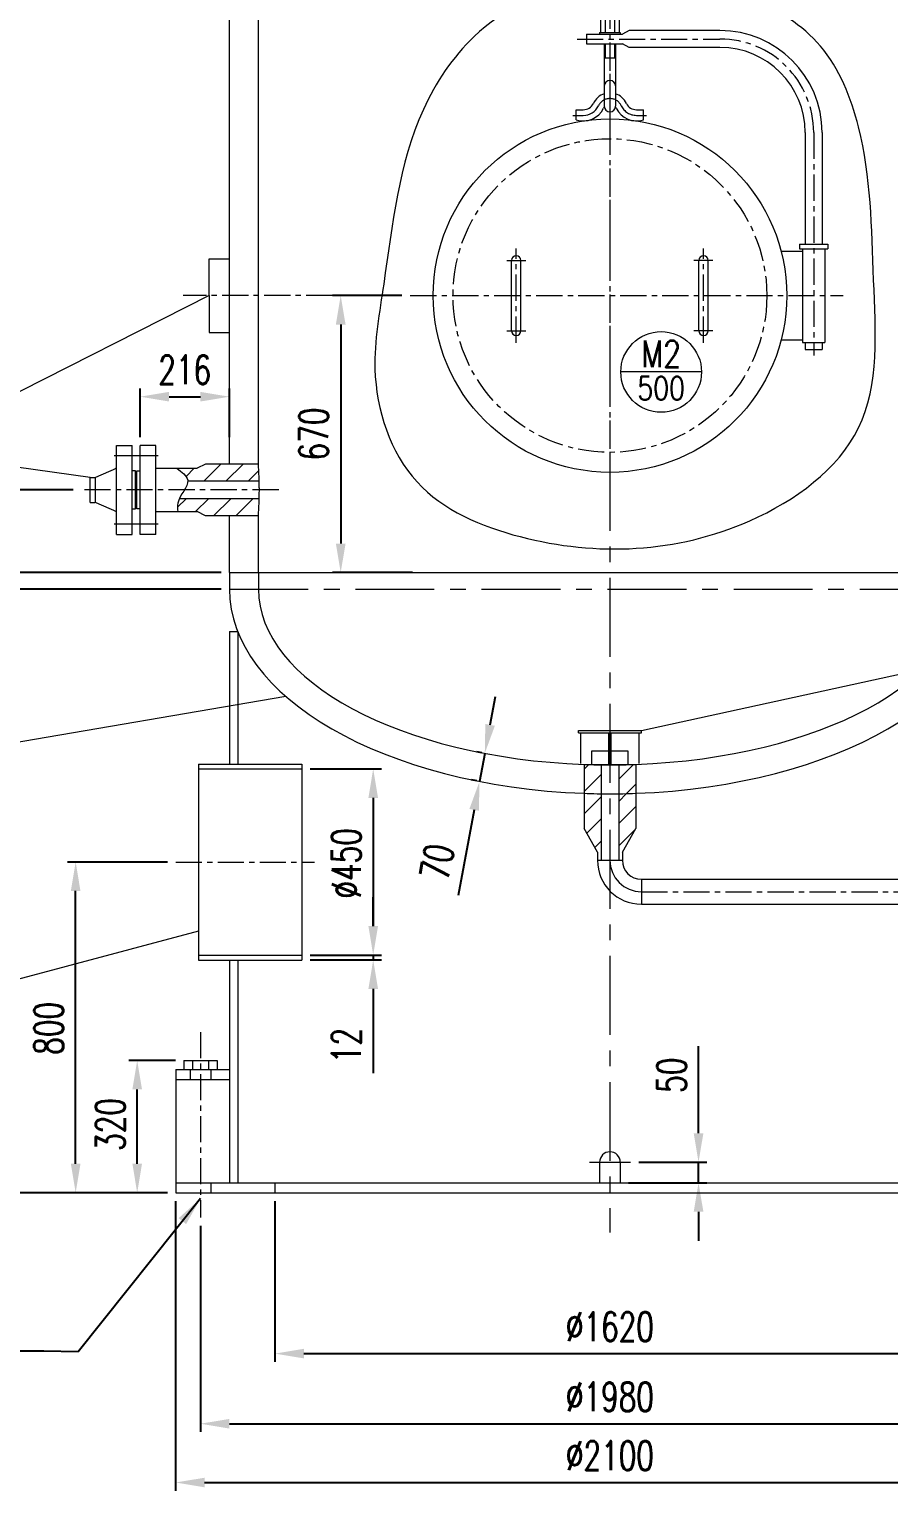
# Model space of a CAD drawing. Header units: millimetres. Extents: x -20190 to -19596, y -22267 to -21426.
# Drawn here: x -20089.2 to -19985.3, y -22061.7 to -21884.9 of the extents above; entities that cross this region are included whole.
import ezdxf
from ezdxf.enums import TextEntityAlignment as Align

# ---------------------------------------------------------------- set-up
doc = ezdxf.new("R2010")
doc.units = ezdxf.units.MM
doc.linetypes.add('ACAD_ISO09W100', pattern=[45, 24, -3, 6, -3, 6, -3])
doc.linetypes.add('CENTER', pattern=[50.8, 31.75, -6.35, 6.35, -6.35])
for name, color, linetype, lineweight in [('1粗实线', 2, 'Continuous', 50), ('2', 7, 'Continuous', 20), ('4', 1, 'CENTER', 20), ('4中心线', 1, 'CENTER', 15), ('6双点划线', 5, 'ACAD_ISO09W100', 20), ('壳体', 2, 'Continuous', 35), ('粗线', 2, 'Continuous', 35)]:
    doc.layers.add(name, color=color, linetype=linetype, lineweight=lineweight)
doc.layers.add('SYMBOL', color=9, linetype='Continuous')
doc.styles.add('PC_TEXTSTYLE', font='romans.shx', dxfattribs={"width": 0.8, "bigfont": 'gbcbig.shx'})
doc.styles.add('SPM', font='romans.shx', dxfattribs={"width": 0.71, "height": 3.5, "bigfont": 'gbcbig.shx'})
doc.dimstyles.new('SPM-20', dxfattribs={"dimtxt": 3.5, "dimasz": 3.5, "dimexe": 1, "dimexo": 1, "dimgap": 1.5, "dimtad": 1, "dimlfac": 20, "dimdsep": 46, "dimtxsty": 'SPM', "dimcen": 3.5, "dimclrd": 3, "dimclre": 3, "dimclrt": 3, "dimadec": 0, "dimazin": 0, "dimtfac": 1, "dimtmove": 0, "dimatfit": 3, "dimfxl": 1.25, "dimarcsym": 1})
pattern_1 = [(45, (-1274.0385, -39.225), (-1.34703842, 1.34703842), [])]

# ---------------------------------------------------------------- blocks, each defined once
blk = doc.blocks.new('*D107')
at = {"layer": '2', "color": 7, "lineweight": -2}
for p, q in [((-20059.49, -22026.62), (-20059.49, -22046.07)), ((-19978.49, -22026.62), (-19978.49, -22046.07)), ((-20055.99, -22045.07), (-19981.99, -22045.07))]:
    blk.add_line(p, q, dxfattribs=at)
at = {"layer": '2', "color": 7}
for points in [[(-20055.99, -22044.49), (-20055.99, -22045.65), (-20059.49, -22045.07)], [(-19981.99, -22044.49), (-19981.99, -22045.65), (-19978.49, -22045.07)]]:
    blk.add_solid(points, dxfattribs=at)
at = {"layer": 'Defpoints', "color": 0}
for p in [(-20059.49, -22025.62), (-19978.49, -22025.62), (-19978.49, -22045.07)]:
    blk.add_point(p, dxfattribs=at)
at = {"layer": '2', "color": 7, "lineweight": 13, "insert": (-20018.99, -22041.82), "char_height": 3.5, "attachment_point": 5, "style": 'SPM'}
blk.add_mtext('%%C1620', dxfattribs=at)
blk = doc.blocks.new('*D108')
at = {"layer": '2', "color": 7, "lineweight": -2}
for p, q in [((-20068.49, -22029.6), (-20068.49, -22054.55)), ((-19969.49, -22029.6), (-19969.49, -22054.55)), ((-20064.99, -22053.55), (-19972.99, -22053.55))]:
    blk.add_line(p, q, dxfattribs=at)
at = {"layer": '2', "color": 7}
for points in [[(-20064.99, -22052.97), (-20064.99, -22054.14), (-20068.49, -22053.55)], [(-19972.99, -22052.97), (-19972.99, -22054.14), (-19969.49, -22053.55)]]:
    blk.add_solid(points, dxfattribs=at)
at = {"layer": 'Defpoints', "color": 0}
for p in [(-20068.49, -22028.6), (-19969.49, -22028.6), (-19969.49, -22053.55)]:
    blk.add_point(p, dxfattribs=at)
at = {"layer": '2', "color": 7, "lineweight": 13, "insert": (-20018.99, -22050.3), "char_height": 3.5, "attachment_point": 5, "style": 'SPM'}
blk.add_mtext('%%C1980', dxfattribs=at)
blk = doc.blocks.new('*D109')
at = {"layer": '2', "color": 7, "lineweight": -2}
for p, q in [((-20071.49, -22026.62), (-20071.49, -22061.66)), ((-19966.49, -22026.62), (-19966.49, -22061.66)), ((-20067.99, -22060.66), (-19969.99, -22060.66))]:
    blk.add_line(p, q, dxfattribs=at)
at = {"layer": '2', "color": 7}
for points in [[(-20067.99, -22060.08), (-20067.99, -22061.24), (-20071.49, -22060.66)], [(-19969.99, -22060.08), (-19969.99, -22061.24), (-19966.49, -22060.66)]]:
    blk.add_solid(points, dxfattribs=at)
at = {"layer": 'Defpoints', "color": 0}
for p in [(-20071.49, -22025.62), (-19966.49, -22025.62), (-19966.49, -22060.66)]:
    blk.add_point(p, dxfattribs=at)
at = {"layer": '2', "color": 7, "lineweight": 13, "insert": (-20018.99, -22057.41), "char_height": 3.5, "attachment_point": 5, "style": 'SPM'}
blk.add_mtext('%%C2100', dxfattribs=at)
blk = doc.blocks.new('*D110')
at = {"layer": '2', "color": 7, "lineweight": -2}
for p, q in [((-20071.49, -22009.62), (-20077.14, -22009.62)), ((-20076.14, -22022.12), (-20076.14, -22013.12)), ((-20072.49, -22025.62), (-20077.14, -22025.62))]:
    blk.add_line(p, q, dxfattribs=at)
at = {"layer": '2', "color": 7}
for points in [[(-20076.72, -22013.12), (-20075.56, -22013.12), (-20076.14, -22009.62)], [(-20076.72, -22022.12), (-20075.56, -22022.12), (-20076.14, -22025.62)]]:
    blk.add_solid(points, dxfattribs=at)
at = {"layer": 'Defpoints', "color": 0}
for p in [(-20076.14, -22009.62), (-20070.49, -22009.62), (-20071.49, -22025.62)]:
    blk.add_point(p, dxfattribs=at)
at = {"layer": '2', "color": 7, "lineweight": 13, "insert": (-20079.39, -22017.36), "char_height": 3.5, "attachment_point": 5, "rotation": 90, "style": 'SPM'}
blk.add_mtext('320', dxfattribs=at)
blk = doc.blocks.new('*D111')
at = {"layer": '2', "color": 7, "lineweight": -2}
for p, q in [((-20072.49, -21985.62), (-20084.58, -21985.62)), ((-20083.58, -22022.12), (-20083.58, -21989.12)), ((-20072.49, -22025.62), (-20084.58, -22025.62))]:
    blk.add_line(p, q, dxfattribs=at)
at = {"layer": '2', "color": 7}
for points in [[(-20084.16, -21989.12), (-20083, -21989.12), (-20083.58, -21985.62)], [(-20084.16, -22022.12), (-20083, -22022.12), (-20083.58, -22025.62)]]:
    blk.add_solid(points, dxfattribs=at)
at = {"layer": 'Defpoints', "color": 0}
for p in [(-20083.58, -21985.62), (-20071.49, -21985.62), (-20071.49, -22025.62)]:
    blk.add_point(p, dxfattribs=at)
at = {"layer": '2', "color": 7, "lineweight": 13, "insert": (-20086.83, -22005.74), "char_height": 3.5, "attachment_point": 5, "rotation": 90, "style": 'SPM'}
blk.add_mtext('800', dxfattribs=at)
blk = doc.blocks.new('*D112')
at = {"layer": '2', "color": 7, "lineweight": -2}
for p, q in [((-20065.99, -21950.62), (-20104.66, -21950.62)), ((-20103.66, -21954.12), (-20103.66, -22022.12)), ((-20072.49, -22025.62), (-20104.66, -22025.62))]:
    blk.add_line(p, q, dxfattribs=at)
at = {"layer": '2', "color": 7}
for points in [[(-20104.24, -21954.12), (-20103.07, -21954.12), (-20103.66, -21950.62)], [(-20104.24, -22022.12), (-20103.07, -22022.12), (-20103.66, -22025.62)]]:
    blk.add_solid(points, dxfattribs=at)
at = {"layer": 'Defpoints', "color": 0}
for p in [(-20064.99, -21950.62), (-20103.66, -22025.62), (-20071.49, -22025.62)]:
    blk.add_point(p, dxfattribs=at)
at = {"layer": '2', "color": 7, "lineweight": 13, "insert": (-20106.91, -21991.88), "char_height": 3.5, "attachment_point": 5, "rotation": 90, "style": 'SPM'}
blk.add_mtext('1500', dxfattribs=at)
blk = doc.blocks.new('*D113')
at = {"layer": '2', "color": 7, "lineweight": -2}
for p, q in [((-20093.98, -21947.12), (-20093.98, -21943.62)), ((-20065.99, -21950.62), (-20094.98, -21950.62)), ((-20093.98, -21950.62), (-20093.98, -21952.62)), ((-20065.99, -21952.62), (-20094.98, -21952.62)), ((-20093.98, -21956.12), (-20093.98, -21966.65))]:
    blk.add_line(p, q, dxfattribs=at)
at = {"layer": '2', "color": 7}
for points in [[(-20094.56, -21947.12), (-20093.39, -21947.12), (-20093.98, -21950.62)], [(-20094.56, -21956.12), (-20093.39, -21956.12), (-20093.98, -21952.62)]]:
    blk.add_solid(points, dxfattribs=at)
at = {"layer": 'Defpoints', "color": 0}
for p in [(-20064.99, -21950.62), (-20093.98, -21952.62), (-20064.99, -21952.62)]:
    blk.add_point(p, dxfattribs=at)
at = {"layer": '2', "color": 7, "lineweight": 13, "insert": (-20097.23, -21963.13), "char_height": 3.5, "attachment_point": 5, "rotation": 90, "style": 'SPM'}
blk.add_mtext('40', dxfattribs=at)
blk = doc.blocks.new('*D114')
at = {"layer": '2', "color": 7, "lineweight": -2}
for p, q in [((-20083.9, -21940.62), (-20094.98, -21940.62)), ((-20093.98, -21947.12), (-20093.98, -21944.12)), ((-20065.99, -21950.62), (-20094.98, -21950.62))]:
    blk.add_line(p, q, dxfattribs=at)
at = {"layer": '2', "color": 7}
for points in [[(-20094.56, -21944.12), (-20093.39, -21944.12), (-20093.98, -21940.62)], [(-20094.56, -21947.12), (-20093.39, -21947.12), (-20093.98, -21950.62)]]:
    blk.add_solid(points, dxfattribs=at)
at = {"layer": 'Defpoints', "color": 0}
for p in [(-20093.98, -21940.62), (-20082.9, -21940.62), (-20064.99, -21950.62)]:
    blk.add_point(p, dxfattribs=at)
at = {"layer": '2', "color": 7, "lineweight": 13, "insert": (-20097.23, -21945.62), "char_height": 3.5, "attachment_point": 5, "rotation": 90, "style": 'SPM'}
blk.add_mtext('200', dxfattribs=at)
blk = doc.blocks.new('*D115')
at = {"layer": '2', "color": 7, "lineweight": -2}
for p, q in [((-20097.73, -21869.5), (-20104.67, -21869.5)), ((-20103.67, -21947.12), (-20103.67, -21873)), ((-20065.99, -21950.62), (-20104.67, -21950.62))]:
    blk.add_line(p, q, dxfattribs=at)
at = {"layer": '2', "color": 7}
for points in [[(-20104.26, -21873), (-20103.09, -21873), (-20103.67, -21869.5)], [(-20104.26, -21947.12), (-20103.09, -21947.12), (-20103.67, -21950.62)]]:
    blk.add_solid(points, dxfattribs=at)
at = {"layer": 'Defpoints', "color": 0}
for p in [(-20103.67, -21869.5), (-20096.73, -21869.5), (-20064.99, -21950.62)]:
    blk.add_point(p, dxfattribs=at)
at = {"layer": '2', "color": 7, "lineweight": 13, "insert": (-20106.92, -21909.06), "char_height": 3.5, "attachment_point": 5, "rotation": 90, "style": 'SPM'}
blk.add_mtext('1600', dxfattribs=at)
blk = doc.blocks.new('*D117')
at = {"layer": '2', "color": 7, "lineweight": -2}
for p, q in [((-20065.99, -21590.62), (-20113.6, -21590.62)), ((-20112.6, -21594.12), (-20112.6, -21947.12)), ((-20065.99, -21950.62), (-20113.6, -21950.62))]:
    blk.add_line(p, q, dxfattribs=at)
at = {"layer": '2', "color": 7}
for points in [[(-20113.18, -21594.12), (-20112.02, -21594.12), (-20112.6, -21590.62)], [(-20113.18, -21947.12), (-20112.02, -21947.12), (-20112.6, -21950.62)]]:
    blk.add_solid(points, dxfattribs=at)
at = {"layer": 'Defpoints', "color": 0}
for p in [(-20064.99, -21590.62), (-20112.6, -21950.62), (-20064.99, -21950.62)]:
    blk.add_point(p, dxfattribs=at)
at = {"layer": '2', "color": 7, "lineweight": 13, "insert": (-20115.85, -21779.7), "char_height": 3.5, "attachment_point": 5, "rotation": 90, "style": 'SPM'}
blk.add_mtext('11200', dxfattribs=at)
blk = doc.blocks.new('*D121')
at = {"layer": '2', "color": 7, "lineweight": -2}
for p, q in [((-20044.14, -21917.12), (-20052.54, -21917.12)), ((-20051.54, -21920.62), (-20051.54, -21947.12)), ((-20042.84, -21950.62), (-20052.54, -21950.62))]:
    blk.add_line(p, q, dxfattribs=at)
at = {"layer": '2', "color": 7}
for points in [[(-20052.12, -21920.62), (-20050.95, -21920.62), (-20051.54, -21917.12)], [(-20052.12, -21947.12), (-20050.95, -21947.12), (-20051.54, -21950.62)]]:
    blk.add_solid(points, dxfattribs=at)
at = {"layer": 'Defpoints', "color": 0}
for p in [(-20043.14, -21917.12), (-20051.54, -21950.62), (-20041.84, -21950.62)]:
    blk.add_point(p, dxfattribs=at)
at = {"layer": '2', "color": 7, "lineweight": 13, "insert": (-20054.79, -21933.87), "char_height": 3.5, "attachment_point": 5, "rotation": 90, "style": 'SPM'}
blk.add_mtext('670', dxfattribs=at)
blk = doc.blocks.new('*D84')
at = {"layer": '2', "color": 7, "lineweight": -2}
for p, q in [((-20035.24, -21545.56), (-20123.32, -21545.56)), ((-20122.32, -21549.06), (-20122.32, -22022.12)), ((-20072.49, -22025.62), (-20123.32, -22025.62))]:
    blk.add_line(p, q, dxfattribs=at)
at = {"layer": '2', "color": 7}
for points in [[(-20122.9, -21549.06), (-20121.73, -21549.06), (-20122.32, -21545.56)], [(-20122.9, -22022.12), (-20121.73, -22022.12), (-20122.32, -22025.62)]]:
    blk.add_solid(points, dxfattribs=at)
at = {"layer": 'Defpoints', "color": 0}
for p in [(-20034.24, -21545.56), (-20122.32, -22025.62), (-20071.49, -22025.62)]:
    blk.add_point(p, dxfattribs=at)
at = {"layer": '2', "color": 7, "lineweight": 13, "insert": (-20125.57, -21780.93), "char_height": 3.5, "attachment_point": 5, "rotation": 90, "style": 'SPM'}
blk.add_mtext('~13600', dxfattribs=at)
blk = doc.blocks.new('*D125')
at = {"layer": '2', "color": 7, "lineweight": -2}
for p, q in [((-20075.79, -21934.25), (-20075.79, -21928.35)), ((-20064.99, -21934.25), (-20064.99, -21928.35)), ((-20072.29, -21929.35), (-20068.49, -21929.35))]:
    blk.add_line(p, q, dxfattribs=at)
at = {"layer": '2', "color": 7}
for points in [[(-20072.29, -21928.77), (-20072.29, -21929.93), (-20075.79, -21929.35)], [(-20068.49, -21928.77), (-20068.49, -21929.93), (-20064.99, -21929.35)]]:
    blk.add_solid(points, dxfattribs=at)
at = {"layer": 'Defpoints', "color": 0}
for p in [(-20064.99, -21929.35), (-20075.79, -21935.25), (-20064.99, -21935.25)]:
    blk.add_point(p, dxfattribs=at)
at = {"layer": '2', "color": 7, "lineweight": 13, "insert": (-20070.39, -21926.1), "char_height": 3.5, "attachment_point": 5, "style": 'SPM'}
blk.add_mtext('216', dxfattribs=at)
blk = doc.blocks.new('*D130')
at = {"layer": '2', "color": 7, "lineweight": -2}
for p, q in [((-20008.28, -22018.42), (-20008.28, -22007.9)), ((-20015.51, -22021.92), (-20007.28, -22021.92)), ((-20008.28, -22024.42), (-20008.28, -22021.92)), ((-20016.74, -22024.42), (-20007.28, -22024.42)), ((-20008.28, -22027.92), (-20008.28, -22031.42))]:
    blk.add_line(p, q, dxfattribs=at)
at = {"layer": '2', "color": 7}
for points in [[(-20008.86, -22018.42), (-20007.69, -22018.42), (-20008.28, -22021.92)], [(-20008.86, -22027.92), (-20007.69, -22027.92), (-20008.28, -22024.42)]]:
    blk.add_solid(points, dxfattribs=at)
at = {"layer": 'Defpoints', "color": 0}
for p in [(-20016.51, -22021.92), (-20008.28, -22021.92), (-20017.74, -22024.42)]:
    blk.add_point(p, dxfattribs=at)
at = {"layer": '2', "color": 7, "lineweight": 13, "insert": (-20011.53, -22011.41), "char_height": 3.5, "attachment_point": 5, "rotation": 90, "style": 'SPM'}
blk.add_mtext('50', dxfattribs=at)
blk = doc.blocks.new('*D131')
at = {"layer": '2', "color": 7, "lineweight": -2}
for p, q in [((-20055.24, -21974.37), (-20046.61, -21974.37)), ((-20047.61, -21977.87), (-20047.61, -21993.37)), ((-20055.24, -21996.87), (-20046.61, -21996.87))]:
    blk.add_line(p, q, dxfattribs=at)
at = {"layer": '2', "color": 7}
for points in [[(-20048.19, -21977.87), (-20047.02, -21977.87), (-20047.61, -21974.37)], [(-20048.19, -21993.37), (-20047.02, -21993.37), (-20047.61, -21996.87)]]:
    blk.add_solid(points, dxfattribs=at)
at = {"layer": 'Defpoints', "color": 0}
for p in [(-20056.24, -21974.37), (-20056.24, -21996.87), (-20047.61, -21996.87)]:
    blk.add_point(p, dxfattribs=at)
at = {"layer": '2', "color": 7, "lineweight": 13, "insert": (-20050.86, -21985.78), "char_height": 3.5, "attachment_point": 5, "rotation": 90, "style": 'SPM'}
blk.add_mtext('%%C450', dxfattribs=at)
blk = doc.blocks.new('*D132')
at = {"layer": '2', "color": 7, "lineweight": -2}
for p, q in [((-20047.61, -21993.37), (-20047.61, -21989.87)), ((-20055.24, -21996.87), (-20046.61, -21996.87)), ((-20055.24, -21997.47), (-20046.61, -21997.47)), ((-20047.61, -21996.87), (-20047.61, -21997.47)), ((-20047.61, -22000.97), (-20047.61, -22011.14))]:
    blk.add_line(p, q, dxfattribs=at)
at = {"layer": '2', "color": 7}
for points in [[(-20048.19, -21993.37), (-20047.02, -21993.37), (-20047.61, -21996.87)], [(-20048.19, -22000.97), (-20047.02, -22000.97), (-20047.61, -21997.47)]]:
    blk.add_solid(points, dxfattribs=at)
at = {"layer": 'Defpoints', "color": 0}
for p in [(-20056.24, -21996.87), (-20056.24, -21997.47), (-20047.61, -21997.47)]:
    blk.add_point(p, dxfattribs=at)
at = {"layer": '2', "color": 7, "lineweight": 13, "insert": (-20050.86, -22007.81), "char_height": 3.5, "attachment_point": 5, "rotation": 90, "style": 'SPM'}
blk.add_mtext('12', dxfattribs=at)
blk = doc.blocks.new('*D135')
at = {"layer": '2', "color": 7, "lineweight": -2}
for p, q in [((-20033.48, -21969.04), (-20032.83, -21965.6)), ((-20034.46, -21972.42), (-20035.1, -21972.3)), ((-20034.12, -21972.48), (-20034.76, -21975.88)), ((-20035.09, -21975.81), (-20035.74, -21975.69)), ((-20035.4, -21979.32), (-20037.34, -21989.66))]:
    blk.add_line(p, q, dxfattribs=at)
at = {"layer": '2', "color": 7}
for points in [[(-20034.05, -21968.93), (-20032.9, -21969.15), (-20034.12, -21972.48)], [(-20035.98, -21979.21), (-20034.83, -21979.42), (-20034.76, -21975.88)]]:
    blk.add_solid(points, dxfattribs=at)
at = {"layer": 'Defpoints', "color": 0}
for p in [(-20033.47, -21972.6), (-20034.76, -21975.88), (-20034.11, -21976)]:
    blk.add_point(p, dxfattribs=at)
at = {"layer": '2', "color": 7, "lineweight": 13, "insert": (-20039.89, -21985.61), "char_height": 3.5, "attachment_point": 5, "rotation": 79.3942, "style": 'SPM'}
blk.add_mtext('70', dxfattribs=at)

msp = doc.modelspace()

# ---------------------------------------------------------------- hatches: boundary and pattern name
at = {"layer": '2', "lineweight": 13}
h = msp.add_hatch(dxfattribs=at)
h.set_pattern_fill('ANSI31', scale=0.6, style=0)
h.set_pattern_definition(pattern_1)
edge = h.paths.add_edge_path()
edge.add_line((-20067.88932, -21937.49768), (-20068.88932, -21937.99768))
edge.add_line((-20068.88932, -21937.99768), (-20071.38682, -21937.99768))
edge.add_spline(control_points=[(-20071.38682, -21937.99768), (-20070.75898, -21938.45343), (-20070.08186, -21938.94495), (-20070.02759, -21939.51806), (-20070.02665, -21939.56018)], knot_values=[0, 0, 0, 0, 1.970599015, 2.125277213, 2.125277213, 2.125277213, 2.125277213], degree=3, periodic=0)
edge.add_line((-20070.02665, -21939.56018), (-20061.38763, -21939.56018))
edge.add_spline(control_points=[(-20061.38763, -21939.56018), (-20061.3892, -21939.49768), (-20061.3966, -21939.22678), (-20061.41436, -21938.74749), (-20061.44607, -21938.12239), (-20061.47493, -21937.70598), (-20061.48937, -21937.49768)], knot_values=[4.190392658, 4.190392658, 4.190392658, 4.190392658, 4.377961431, 5.003385373, 5.629214946, 6.255583322, 6.255583322, 6.255583322, 6.255583322], degree=3, periodic=0)
edge.add_line((-20061.48937, -21937.49768), (-20067.88932, -21937.49768))
edge = h.paths.add_edge_path()
edge.add_spline(control_points=[(-20071.04106, -21941.68518), (-20071.12505, -21941.86322), (-20071.31774, -21942.38036), (-20071.26419, -21942.90525), (-20071.22926, -21943.24768)], knot_values=[4.457065801, 4.457065801, 4.457065801, 4.457065801, 5.002699634, 6.02669159, 6.02669159, 6.02669159, 6.02669159], degree=3, periodic=0)
edge.add_line((-20071.22926, -21943.24768), (-20068.88932, -21943.24768))
edge.add_line((-20068.88932, -21943.24768), (-20067.88932, -21943.74768))
edge.add_line((-20067.88932, -21943.74768), (-20061.48937, -21943.74768))
edge.add_spline(control_points=[(-20061.48937, -21943.74768), (-20061.47493, -21943.53939), (-20061.44607, -21943.12298), (-20061.41436, -21942.49788), (-20061.3966, -21942.01859), (-20061.3892, -21941.74769), (-20061.38763, -21941.68518)], knot_values=[0, 0, 0, 0, 0.626368375, 1.252197949, 1.87762189, 2.065190664, 2.065190664, 2.065190664, 2.065190664], degree=3, periodic=0)
edge.add_line((-20061.38763, -21941.68518), (-20071.04106, -21941.68518))
at = {"layer": 'SYMBOL', "lineweight": 13}
h = msp.add_hatch(dxfattribs=at)
h.set_pattern_fill('ANSI31', scale=0.6, style=0)
h.set_pattern_definition(pattern_1)
edge = h.paths.add_edge_path()
edge.add_ellipse((-20018.98937, -21952.62268), major_axis=(-46, 0), ratio=0.538043478, start_angle=86.1046235, end_angle=88.6764743, ccw=False)
edge.add_line((-20022.11437, -21977.31551), (-20022.11437, -21981.56516))
edge.add_line((-20022.11437, -21981.56516), (-20020.49687, -21984.41516))
edge.add_line((-20020.49687, -21984.41516), (-20020.49687, -21985.41516))
edge.add_line((-20020.49687, -21985.41516), (-20020.05187, -21985.41516))
edge.add_line((-20020.05187, -21985.41516), (-20020.05187, -21977.36608))
edge = h.paths.add_edge_path()
edge.add_ellipse((-20018.98937, -21952.62268), major_axis=(-42.5, 0), ratio=0.5, start_angle=85.7832695, end_angle=88.5674563, ccw=False)
edge.add_line((-20022.11437, -21973.81516), (-20022.11437, -21977.31551))
edge.add_ellipse((-20018.98937, -21952.62268), major_axis=(-46, 0), ratio=0.538043478, start_angle=86.1046235, end_angle=88.6764743)
edge.add_line((-20020.05187, -21977.36608), (-20020.05187, -21973.86604))
edge = h.paths.add_edge_path()
edge.add_ellipse((-20018.98937, -21952.62268), major_axis=(-42.5, 0), ratio=0.5, start_angle=91.4325437, end_angle=94.2167305, ccw=False)
edge.add_line((-20017.92687, -21973.86604), (-20017.92687, -21977.36608))
edge.add_ellipse((-20018.98937, -21952.62268), major_axis=(-46, 0), ratio=0.538043478, start_angle=91.3235257, end_angle=93.8953765)
edge.add_line((-20015.86437, -21977.31551), (-20015.86437, -21973.81516))
edge = h.paths.add_edge_path()
edge.add_ellipse((-20018.98937, -21952.62268), major_axis=(-46, 0), ratio=0.538043478, start_angle=91.3235257, end_angle=93.8953765, ccw=False)
edge.add_line((-20017.92687, -21977.36608), (-20017.92687, -21985.41516))
edge.add_line((-20017.92687, -21985.41516), (-20017.48187, -21985.41516))
edge.add_line((-20017.48187, -21985.41516), (-20017.48187, -21984.41516))
edge.add_line((-20017.48187, -21984.41516), (-20015.86437, -21981.56516))
edge.add_line((-20015.86437, -21981.56516), (-20015.86437, -21977.31551))

# ---------------------------------------------------------------- linework, layer by layer
at = {"layer": '1粗实线', "color": 7, "lineweight": 13}
for p, q in [((-20064.98937, -21937.49768), (-20064.98937, -21880.24746)), ((-20061.48937, -21937.49768), (-20061.48937, -21880.24746)), ((-20020.12817, -21883.6006), (-20020.12817, -21885.29928)), ((-20019.56194, -21883.6006), (-20019.56194, -21885.29928)), ((-20018.42949, -21883.6006), (-20018.42949, -21885.29928)), ((-20017.86327, -21883.6006), (-20017.86327, -21885.29928)), ((-20021.82684, -21885.52577), (-20017.46691, -21885.52577)), ((-20021.82684, -21885.52577), (-20021.82684, -21886.65822)), ((-20021.82684, -21886.65822), (-20017.46691, -21886.65822)), ((-20020.24141, -21885.29928), (-20017.75002, -21885.29928)), ((-20020.24141, -21885.29928), (-20020.24141, -21885.52577)), ((-20019.67519, -21886.65822), (-20019.67519, -21894.21732)), ((-20019.56194, -21886.65822), (-20019.56194, -21888.35689)), ((-20018.42949, -21886.65822), (-20018.42949, -21888.35689)), ((-20018.31625, -21886.65822), (-20018.31625, -21894.21732)), ((-20017.75002, -21885.29928), (-20017.75002, -21885.52577)), ((-20016.68233, -21885.07279), (-20017.46691, -21885.52577)), ((-20016.68233, -21887.1112), (-20017.46691, -21886.65822)), ((-20005.68308, -21885.07279), (-20016.68233, -21885.07279)), ((-20019.67519, -21888.35689), (-20018.31625, -21888.35689)), ((-20005.68308, -21887.1112), (-20016.68233, -21887.1112)), ((-20023.48103, -21895.32719), (-20022.21367, -21895.32719)), ((-20023.06615, -21895.86822), (-20023.06615, -21894.64879)), ((-20023.06615, -21894.64879), (-20022.21367, -21894.64879)), ((-20015.77776, -21894.64879), (-20014.92529, -21894.64879)), ((-20014.92529, -21895.86822), (-20014.92529, -21894.64879)), ((-19995.37778, -21897.4165), (-19995.37778, -21910.89421)), ((-19993.33937, -21897.4165), (-19993.33937, -21910.89421)), ((-19996.05725, -21910.89421), (-19992.6599, -21910.89421)), ((-19996.05725, -21910.89421), (-19996.05725, -21911.46043)), ((-19996.05725, -21911.46043), (-19992.6599, -21911.46043)), ((-19995.71751, -21911.46043), (-19995.71751, -21922.78494)), ((-19992.99963, -21911.46043), (-19992.99963, -21922.78494)), ((-19992.6599, -21910.89421), (-19992.6599, -21911.46043)), ((-20030.8801, -21921.36937), (-20030.8801, -21912.876)), ((-20029.74765, -21921.36937), (-20029.74765, -21912.876)), ((-20008.23109, -21921.36937), (-20008.23109, -21912.876)), ((-20007.09864, -21921.36937), (-20007.09864, -21912.876)), ((-19998.30228, -21911.74355), (-19995.71751, -21911.74355)), ((-19995.71751, -21922.50182), (-19998.30228, -21922.50182)), ((-19995.71751, -21922.78494), (-19992.99963, -21922.78494)), ((-19995.37778, -21922.78494), (-19995.37778, -21923.63427)), ((-19995.37778, -21923.63427), (-19993.33937, -21923.63427)), ((-19993.33937, -21922.78494), (-19993.33937, -21923.63427)), ((-20078.65632, -21935.24768), (-20076.73132, -21935.24768)), ((-20078.65632, -21945.99768), (-20078.65632, -21935.24768)), ((-20076.73132, -21945.99768), (-20076.73132, -21935.24768)), ((-20073.88432, -21935.24768), (-20075.78932, -21935.24768)), ((-20075.78932, -21945.99768), (-20075.78932, -21935.24768)), ((-20073.88432, -21945.99768), (-20073.88432, -21935.24768)), ((-20081.15809, -21939.0962), (-20078.65632, -21937.99768)), ((-20073.88432, -21937.99768), (-20068.88932, -21937.99768)), ((-20067.88932, -21937.49768), (-20068.88932, -21937.99768)), ((-20061.48937, -21937.49768), (-20067.88932, -21937.49768)), ((-20081.83132, -21942.13018), (-20081.83132, -21939.11518)), ((-20081.83132, -21939.11518), (-20081.24855, -21939.11518)), ((-20081.20132, -21942.13018), (-20081.20132, -21939.11518)), ((-20076.33532, -21938.32268), (-20076.73132, -21938.32268)), ((-20076.33532, -21942.92268), (-20076.33532, -21938.32268)), ((-20076.26032, -21942.92268), (-20076.26032, -21938.32268)), ((-20076.18532, -21942.92268), (-20076.18532, -21938.32268)), ((-20076.18532, -21938.32268), (-20075.78932, -21938.32268)), ((-20061.37432, -21939.56018), (-20070.02665, -21939.56018)), ((-20081.83132, -21942.13018), (-20081.24855, -21942.13018)), ((-20081.15809, -21942.14917), (-20078.65632, -21943.24768)), ((-20076.73132, -21942.92268), (-20076.33532, -21942.92268)), ((-20075.78932, -21942.92268), (-20076.18532, -21942.92268)), ((-20073.88432, -21943.24768), (-20068.88932, -21943.24768)), ((-20061.37432, -21941.68518), (-20071.04106, -21941.68518)), ((-20067.88932, -21943.74768), (-20068.88932, -21943.24768)), ((-20061.48937, -21943.74768), (-20067.88932, -21943.74768)), ((-20064.98937, -21950.62268), (-20064.98937, -21943.74768)), ((-20061.48937, -21950.62268), (-20061.48937, -21943.74768)), ((-20078.65632, -21945.99768), (-20076.73132, -21945.99768)), ((-20073.88432, -21945.99768), (-20075.78932, -21945.99768)), ((-20064.98937, -21950.62268), (-19972.98937, -21950.62268)), ((-20064.98937, -21950.62268), (-20064.98937, -21952.62268)), ((-20061.48937, -21950.62268), (-20061.48937, -21952.62268)), ((-20064.98937, -21957.75529), (-20064.98937, -21973.77268)), ((-20064.98937, -21957.75529), (-20063.98937, -21957.75529)), ((-20063.98937, -21957.75529), (-20063.98937, -21973.77268)), ((-20016.80575, -21972.15695), (-20016.80575, -21973.81516)), ((-20068.73937, -21973.77268), (-20068.73937, -21997.47268)), ((-20068.73937, -21973.77268), (-20056.23937, -21973.77268)), ((-20068.73937, -21974.37268), (-20056.23937, -21974.37268)), ((-20056.23937, -21973.77268), (-20056.23937, -21997.47268)), ((-20022.11437, -21973.81516), (-20022.11437, -21981.56516)), ((-20022.11437, -21973.81516), (-20015.86437, -21973.81516)), ((-20020.05187, -21973.81516), (-20020.05187, -21985.41516)), ((-20017.92687, -21973.81516), (-20017.92687, -21985.41516)), ((-20015.86437, -21973.81516), (-20015.86437, -21981.56516)), ((-20020.49687, -21984.41516), (-20022.11437, -21981.56516)), ((-20017.48187, -21984.41516), (-20015.86437, -21981.56516)), ((-20020.49687, -21984.41516), (-20020.49687, -21985.41516)), ((-20020.49687, -21985.41516), (-20017.48187, -21985.41516)), ((-20017.48187, -21984.41516), (-20017.48187, -21985.41516)), ((-20015.18937, -21987.70766), (-20015.18937, -21990.72266)), ((-20015.18937, -21987.70766), (-19967.28941, -21987.70766)), ((-20015.18937, -21990.72266), (-19967.28941, -21990.72266)), ((-20068.73937, -21996.87268), (-20056.23937, -21996.87268)), ((-20068.73937, -21997.47268), (-20056.23937, -21997.47268)), ((-20064.98937, -21997.47268), (-20064.98937, -22024.42268)), ((-20063.98937, -21997.47268), (-20063.98937, -22024.42268)), ((-20070.48937, -22009.62268), (-20070.48937, -22010.72268)), ((-20070.48937, -22009.62268), (-20066.48937, -22009.62268)), ((-20069.46437, -22009.62268), (-20069.46437, -22010.72268)), ((-20067.51437, -22009.62268), (-20067.51437, -22010.72268)), ((-20066.48937, -22009.62268), (-20066.48937, -22010.72268)), ((-20071.48937, -22010.72268), (-20064.98937, -22010.72268)), ((-20071.48937, -22010.72268), (-20071.48937, -22011.92268)), ((-20071.48937, -22011.92268), (-20064.98937, -22011.92268)), ((-20071.48937, -22011.92268), (-20071.48937, -22025.62268)), ((-20069.73937, -22010.72268), (-20069.73937, -22011.92268)), ((-20067.23937, -22010.72268), (-20067.23937, -22011.92268)), ((-20020.23937, -22021.92268), (-20020.23937, -22024.42268)), ((-20017.73937, -22021.92268), (-20017.73937, -22024.42268)), ((-20071.48937, -22024.42268), (-19966.48937, -22024.42268)), ((-20067.23937, -22024.42268), (-20067.23937, -22025.62268)), ((-20059.48937, -22024.42268), (-20059.48937, -22025.62268))]:
    msp.add_line(p, q, dxfattribs=at)
msp.add_circle((-20018.98937, -21917.12268), 21.375, dxfattribs=at)
for centre, radius, start, end in [((-20005.68308, -21897.4165), 12.34371, 0, 90), ((-20005.68308, -21897.4165), 10.3053, 0, 90), ((-20018.99572, -21891.77408), 0.67947, 0, 180), ((-20018.99572, -21894.81839), 2.20482, 107.9202131, 154.6230665), ((-20018.99572, -21894.81839), 2.20482, 25.3769335, 72.0797869), ((-20022.21367, -21893.29198), 2.71362, 251.6907411, 334.6230665), ((-20022.21367, -21893.29198), 1.35681, 270, 334.6230665), ((-20022.21367, -21893.29198), 2.03521, 270, 334.6230665), ((-20018.99572, -21894.81839), 0.84801, 143.1301024, 154.6230665), ((-20018.99572, -21894.21732), 0.67947, 180, 0), ((-20018.99572, -21894.81839), 0.84801, 25.3769335, 36.8698976), ((-20015.77776, -21893.29198), 2.71362, 205.3769335, 288.3092589), ((-20015.77776, -21893.29198), 1.35681, 205.3769335, 270), ((-20030.31387, -21912.876), 0.56623, 0, 180), ((-20007.66487, -21912.876), 0.56623, 0, 180), ((-20030.31387, -21921.36937), 0.56623, 180, 0), ((-20007.66487, -21921.36937), 0.56623, 180, 0), ((-20078.83132, -21937.8834), 0.175, 293.7060986, 0), ((-20081.24855, -21938.89018), 0.225, 270, 293.7060986), ((-20081.24855, -21942.35518), 0.225, 66.2939014, 90), ((-20078.83132, -21943.36197), 0.175, 0, 66.2939014), ((-20015.18937, -21985.41516), 5.3075, 180, 270), ((-20015.18937, -21985.41516), 2.2925, 180, 270), ((-20018.98937, -22021.92268), 1.25, 0, 180)]:
    msp.add_arc(centre, radius, start, end, dxfattribs=at)
for major_axis, ratio, start_param, end_param in [((-46, 0), 0.538043478, 0, 1.502809181), ((-42.5, 0), 0.5, 0, 1.497200496), ((-42.5, 0), 0.5, 1.644392157, 3.141592654), ((-46, 0), 0.538043478, 1.638783473, 3.141592654)]:
    msp.add_ellipse((-20018.98937, -21952.62268), major_axis=major_axis, ratio=ratio, start_param=start_param, end_param=end_param, dxfattribs=at)
msp.add_spline([(-20061.48937, -21943.74768), (-20061.44799, -21943.12268), (-20061.41578, -21942.49768), (-20061.39275, -21941.87268), (-20061.37893, -21941.24768), (-20061.37432, -21940.62268), (-20061.37893, -21939.99768), (-20061.39275, -21939.37268), (-20061.41578, -21938.74768), (-20061.44799, -21938.12268), (-20061.48937, -21937.49768)], degree=3, dxfattribs=at)
at = {"layer": '2', "lineweight": 13}
for p, q in [((-20067.43921, -21917.12268), (-20067.43921, -21912.67317)), ((-20067.43921, -21912.67317), (-20064.98937, -21912.67317)), ((-20067.43921, -21917.12268), (-20067.43921, -21921.5722)), ((-20067.43921, -21921.5722), (-20064.98937, -21921.5722))]:
    msp.add_line(p, q, dxfattribs=at)
at = {"layer": '2', "color": 7, "lineweight": 13}
for p, q in [((-20067.43921, -21917.12268), (-20137.40298, -21952.60605)), ((-20007.92021, -21926.36056), (-20017.67398, -21926.36056)), ((-20081.83132, -21939.11518), (-20137.40298, -21931.36452)), ((-20015.18969, -21969.73286), (-19931.29321, -21951.41089)), ((-20058.15736, -21965.60134), (-20137.40298, -21979.14313)), ((-20068.73937, -21993.9711), (-20137.40298, -22012.36993))]:
    msp.add_line(p, q, dxfattribs=at)
msp.add_circle((-20012.7971, -21926.36056), 4.87689, dxfattribs=at)
at = {"layer": '2', "color": 7, "lineweight": 13, "start_tangent": (0.143007656, 0.989721582), "end_tangent": (0.143007656, 0.989721582)}
msp.add_spline([(-20046.34097, -21915.72568), (-20041.54105, -21894.61766), (-20035.39716, -21885.79067), (-20022.82138, -21879.17042), (-20001.89376, -21881.18528), (-19993.5419, -21886.94201), (-19988.93398, -21896.72846), (-19987.11002, -21915.24595), (-19988.93478, -21933.13037), (-20002.08655, -21944.356), (-20029.83006, -21946.27491), (-20042.30984, -21939.65466), (-20047.39775, -21926.0304), (-20046.34097, -21915.72568)], degree=3, dxfattribs=at)
at = {"layer": '2', "color": 7, "lineweight": 13}
msp.add_spline([(-20071.38682, -21937.99768), (-20070.03879, -21939.43507), (-20071.22926, -21942.22369), (-20071.22926, -21943.24768)], degree=3, dxfattribs=at)
at = {"layer": '4', "color": 7, "lineweight": 13, "ltscale": 0.1}
for p, q in [((-20018.98937, -21881.68272), (-20018.98937, -21940.15809)), ((-20022.96744, -21886.09199), (-20005.68308, -21886.09199)), ((-19994.35857, -21897.4165), (-19994.35857, -21924.35793)), ((-20030.31387, -21922.8266), (-20030.31387, -21911.41877)), ((-20007.66487, -21922.8266), (-20007.66487, -21911.41877)), ((-20052.53757, -21917.12268), (-20070.56471, -21917.12268)), ((-20043.138, -21917.12268), (-19990.81085, -21917.12268))]:
    msp.add_line(p, q, dxfattribs=at)
at = {"layer": '4', "color": 7, "lineweight": 13}
for p, q in [((-20015.77776, -21895.32719), (-20014.57705, -21895.32719)), ((-20031.44355, -21912.876), (-20029.14139, -21912.876)), ((-20006.53518, -21912.876), (-20008.83735, -21912.876)), ((-20031.44355, -21921.36937), (-20029.14139, -21921.36937)), ((-20006.53518, -21921.36937), (-20008.83735, -21921.36937))]:
    msp.add_line(p, q, dxfattribs=at)
at = {"layer": '4', "color": 7, "lineweight": 13, "ltscale": 0.1}
msp.add_circle((-20018.98937, -21917.12268), 18.96854, dxfattribs=at)
msp.add_arc((-20005.68308, -21897.4165), 11.3245, 0, 90, dxfattribs=at)
at = {"layer": '4', "color": 7, "lineweight": 13}
for centre, radius, start, end in [((-20018.99572, -21894.81839), 1.52641, 25.3769335, 154.6230665), ((-20015.77776, -21893.29198), 2.03521, 205.3769335, 270)]:
    msp.add_arc(centre, radius, start, end, dxfattribs=at)
at = {"layer": '4中心线', "color": 7, "lineweight": 13, "ltscale": 0.3}
for p, q in [((-20018.98937, -21524.54608), (-20018.98937, -22030.43074)), ((-20064.98937, -21952.62268), (-19972.98937, -21952.62268))]:
    msp.add_line(p, q, dxfattribs=at)
at = {"layer": '4中心线', "color": 7, "lineweight": 13}
for p, q in [((-20073.61432, -21936.49768), (-20078.90632, -21936.49768)), ((-20073.61432, -21944.74768), (-20078.90632, -21944.74768)), ((-20021.47255, -22021.92268), (-20016.50619, -22021.92268))]:
    msp.add_line(p, q, dxfattribs=at)
at = {"layer": '4中心线', "color": 7, "lineweight": 13, "ltscale": 0.1}
for p, q in [((-20059.0322, -21940.62268), (-20082.90215, -21940.62268)), ((-20071.48937, -21985.62268), (-20054.72317, -21985.62268)), ((-20015.18937, -21989.21516), (-19943.53501, -21989.21516)), ((-20068.48937, -22006.1785), (-20068.48937, -22028.59877))]:
    msp.add_line(p, q, dxfattribs=at)
at = {"layer": '4中心线', "color": 7, "lineweight": 13}
msp.add_arc((-20015.18937, -21985.41516), 3.8, 180, 270, dxfattribs=at)
at = {"layer": '6双点划线', "color": 7, "lineweight": 13}
for major_axis, ratio, start_param, end_param in [((-42.5, 0), 0.5, 1.497200496, 1.644392157), ((-46, 0), 0.538043478, 1.502809181, 1.638783473)]:
    msp.add_ellipse((-20018.98937, -21952.62268), major_axis=major_axis, ratio=ratio, start_param=start_param, end_param=end_param, dxfattribs=at)
at = {"layer": '壳体', "color": 7, "lineweight": 13}
for p, q in [((-20022.79469, -21969.73286), (-20015.18969, -21969.73286)), ((-20022.79469, -21970.01805), (-20022.79469, -21969.73286)), ((-20015.18969, -21970.01805), (-20015.18969, -21969.73286)), ((-20022.79469, -21970.01805), (-20015.18969, -21970.01805)), ((-20022.5095, -21973.68968), (-20022.5095, -21970.01805)), ((-20019.13478, -21973.82028), (-20019.13478, -21970.01805)), ((-20018.84959, -21973.82028), (-20018.84959, -21970.01805)), ((-20015.47487, -21973.68968), (-20015.47487, -21970.01805)), ((-20021.17862, -21972.15695), (-20019.13478, -21972.15695)), ((-20021.17862, -21973.77014), (-20021.17862, -21972.15695)), ((-20018.84959, -21972.15695), (-20016.80575, -21972.15695))]:
    msp.add_line(p, q, dxfattribs=at)
at = {"layer": '粗线', "color": 7, "lineweight": 13}
msp.add_line((-20071.48937, -22025.62268), (-19966.48937, -22025.62268), dxfattribs=at)

# ---------------------------------------------------------------- texts
at = {"layer": '2', "color": 7, "lineweight": 13, "style": 'PC_TEXTSTYLE', "width": 0.8}
for s, height, p in [('M2', 3.2, (-20012.7971, -21924.15815)), ('500', 2.8, (-20012.7971, -21928.32479))]:
    msp.add_text(s, height=height, dxfattribs=at).set_placement(p, align=Align.MIDDLE_CENTER)

# ---------------------------------------------------------------- dimensions: what is measured, and where the dimension line sits
at = {"layer": '2', "color": 7, "lineweight": 13}
for base, p1, p2, text, picture, middle in [((-20122.31687, -22025.62268), (-20034.23937, -21545.5637), (-20071.48937, -22025.62268), '~13600', '*D84', (-20122.31687, -21780.92898)), ((-20112.60047, -21950.62268), (-20064.98937, -21590.62268), (-20064.98937, -21950.62268), '11200', '*D117', (-20112.60047, -21779.70298)), ((-20103.67177, -21869.49746), (-20064.98937, -21950.62268), (-20096.7334, -21869.49746), '1600', '*D115', (-20103.67177, -21909.05808)), ((-20047.60592, -21996.87268), (-20056.23937, -21974.37268), (-20056.23937, -21996.87268), '%%C<>', '*D131', (-20047.60592, -21985.77702))]:
    dim = msp.add_linear_dim(base=base, p1=p1, p2=p2, angle=90, text=text, dimstyle='SPM-20', override={"dimclrd": 7, "dimclre": 7, "dimclrt": 7}, dxfattribs=at)
    dim.commit()
    dim.dimension.update_dxf_attribs({"geometry": picture, "text_midpoint": middle, "dimtype": 160})
for base, p1, p2, picture, middle in [((-20051.53757, -21950.62268), (-20043.138, -21917.12268), (-20041.8382, -21950.62268), '*D121', (-20054.78757, -21933.87268)), ((-20093.97727, -21940.62268), (-20064.98937, -21950.62268), (-20082.90215, -21940.62268), '*D114', (-20097.22727, -21945.62268)), ((-20093.97727, -21952.62268), (-20064.98937, -21950.62268), (-20064.98937, -21952.62268), '*D113', (-20097.22727, -21963.13435)), ((-20008.27649, -22021.92268), (-20017.73937, -22024.42268), (-20016.50619, -22021.92268), '*D130', (-20011.52649, -22011.41102))]:
    dim = msp.add_linear_dim(base=base, p1=p1, p2=p2, angle=90, dimstyle='SPM-20', override={"dimclrd": 7, "dimclre": 7, "dimclrt": 7}, dxfattribs=at)
    dim.commit()
    dim.dimension.update_dxf_attribs({"geometry": picture, "text_midpoint": middle})
dim = msp.add_linear_dim(base=(-20064.98937, -21929.34865), p1=(-20075.78932, -21935.24768), p2=(-20064.98937, -21935.24768), dimstyle='SPM-20', override={"dimclrd": 7, "dimclre": 7, "dimclrt": 7}, dxfattribs=at)
dim.commit()
dim.dimension.update_dxf_attribs({"geometry": '*D125', "text_midpoint": (-20070.38935, -21926.09865)})
for base, p1, p2, picture, middle in [((-20103.65708, -22025.62268), (-20064.98937, -21950.62268), (-20071.48937, -22025.62268), '*D112', (-20103.65708, -21991.8763)), ((-20083.57913, -21985.62268), (-20071.48937, -22025.62268), (-20071.48937, -21985.62268), '*D111', (-20083.57913, -22005.73714)), ((-20047.60592, -21997.47268), (-20056.23937, -21996.87268), (-20056.23937, -21997.47268), '*D132', (-20047.60592, -22007.80685)), ((-20076.13855, -22009.62268), (-20071.48937, -22025.62268), (-20070.48937, -22009.62268), '*D110', (-20076.13855, -22017.35877))]:
    dim = msp.add_linear_dim(base=base, p1=p1, p2=p2, angle=90, dimstyle='SPM-20', override={"dimclrd": 7, "dimclre": 7, "dimclrt": 7}, dxfattribs=at)
    dim.commit()
    dim.dimension.update_dxf_attribs({"geometry": picture, "text_midpoint": middle, "dimtype": 160})
dim = msp.add_aligned_dim(p1=(-20033.4727, -21972.60069), p2=(-20034.10876, -21975.99759), distance=-0.66033, text='70', dimstyle='SPM-20', override={"dimclrd": 7, "dimclre": 7, "dimclrt": 7}, dxfattribs=at)
dim.commit()
dim.dimension.update_dxf_attribs({"geometry": '*D135', "text_midpoint": (-20039.88696, -21985.60999)})
for base, p1, p2, picture, middle in [((-19966.48937, -22060.65885), (-20071.48937, -22025.62268), (-19966.48937, -22025.62268), '*D109', (-20018.98937, -22057.40885)), ((-19978.48937, -22045.06983), (-20059.48937, -22025.62268), (-19978.48937, -22025.62268), '*D107', (-20018.98937, -22041.81983)), ((-19969.48937, -22053.55267), (-20068.48937, -22028.59877), (-19969.48937, -22028.59877), '*D108', (-20018.98937, -22050.30267))]:
    dim = msp.add_linear_dim(base=base, p1=p1, p2=p2, text='%%C<>', dimstyle='SPM-20', override={"dimclrd": 7, "dimclre": 7, "dimclrt": 7}, dxfattribs=at)
    dim.commit()
    dim.dimension.update_dxf_attribs({"geometry": picture, "text_midpoint": middle})

# ---------------------------------------------------------------- leaders
at = {"layer": '2', "color": 7, "lineweight": 13, "annotation_type": 0, "has_hookline": 1, "hookline_direction": 1, "text_width": 40.22202}
msp.add_leader([(-20068.48937, -22026.31325), (-20083.28942, -22044.84259), (-20087.43799, -22044.77432)], dimstyle='SPM-20', override={"dimclrd": 7, "dimclre": 7, "dimclrt": 7}, dxfattribs=at)

doc.saveas('drawing.dxf')
